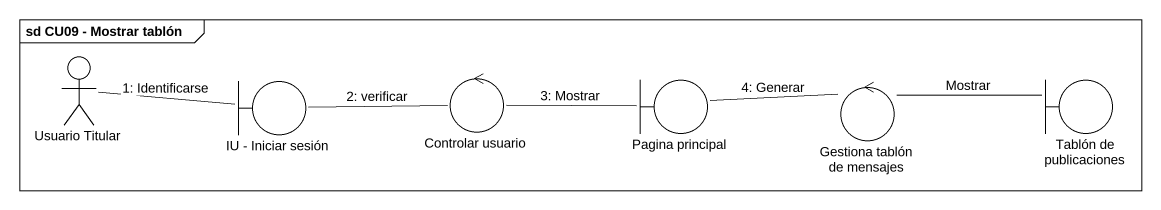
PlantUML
@startuml
mainframe sd CU09 - Mostrar tablón
actor "Usuario Titular" as Usuario_Titular
boundary "IU - Iniciar sesión" as IU_Iniciar_sesión
control "Controlar usuario" as Controlar_usuario
boundary "Pagina principal" as Pagina_principal
control "Gestiona tablón de mensajes" as Gestiona_tablón_de_mensajes
boundary "Tablón de publicaciones" as Tablón_de_publicaciones
Usuario_Titular -right- IU_Iniciar_sesión : 1: Identificarse
IU_Iniciar_sesión -right- Controlar_usuario : 2: verificar
Controlar_usuario -right- Pagina_principal : 3: Mostrar
Pagina_principal -right- Gestiona_tablón_de_mensajes : 4: Generar
Gestiona_tablón_de_mensajes -right- Tablón_de_publicaciones : Mostrar
@enduml
